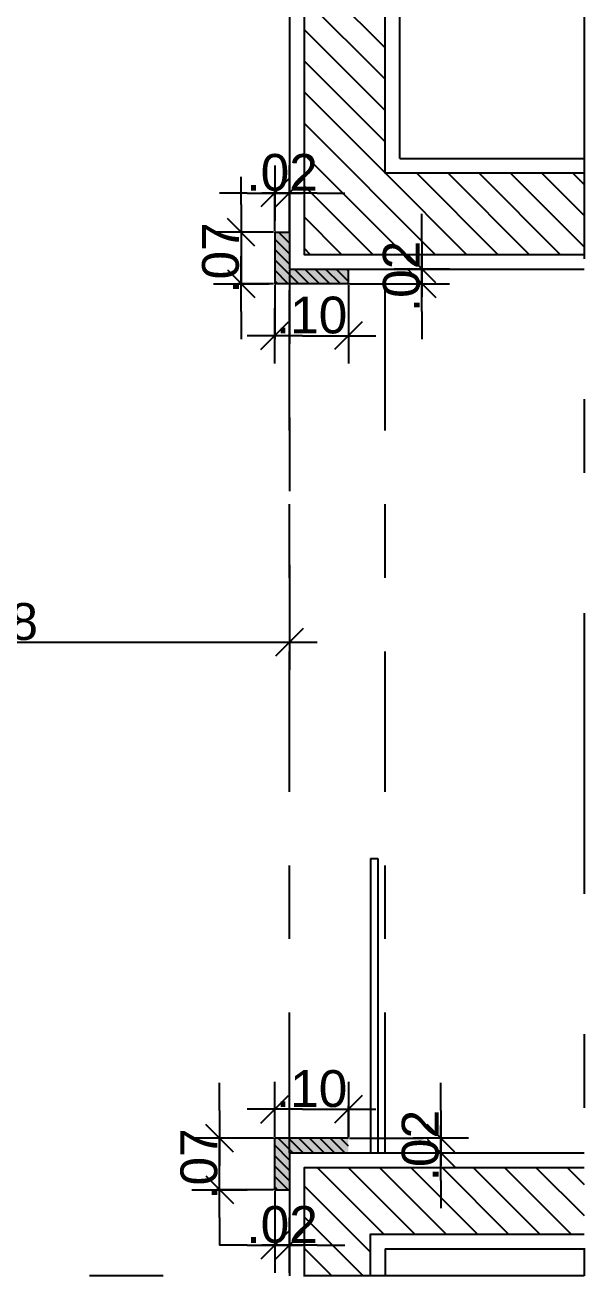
# Model space of a CAD drawing. Header units: millimetres. Extents: x 1999 to 2304, y 1614 to 1800.
# Drawn here: x 2277.866 to 2278.626, y 1631.416 to 1633.114 of the extents above; entities that cross this region are included whole.
import ezdxf

# ---------------------------------------------------------------- set-up
doc = ezdxf.new("R2010")
doc.units = ezdxf.units.MM
doc.header["$LTSCALE"] = 0.03
doc.header["$PDMODE"] = 34
doc.linetypes.add('DASHDOT', pattern=[25.4, 12.7, -6.35, 0, -6.35])
doc.linetypes.add('HIDDEN', pattern=[9.525, 6.35, -3.175])
for name, color, linetype in [('BANCADAS', 5, 'Continuous'), ('COTA Especificações', 250, 'Continuous'), ('Esquadrias', 3, 'Continuous'), ('PL1', 1, 'Continuous'), ('Projeção', 250, 'HIDDEN')]:
    doc.layers.add(name, color=color, linetype=linetype)
doc.styles.get("Standard").update_dxf_attribs({"font": 'arial.ttf'})
doc.dimstyles.new('TICK01', dxfattribs={"dimscale": 0, "dimtxt": 2, "dimasz": 1.5, "dimexe": 0.18, "dimexo": 0.06, "dimgap": 0.09, "dimtad": 1, "dimzin": 4, "dimdsep": 46, "dimtxsty": 'Standard', "dimblk": 'TICK1', "dimcen": 0.09, "dimclrd": 256, "dimclre": 256, "dimclrt": 4, "dimaunit": 1, "dimadec": 0, "dimazin": 0, "dimtfac": 1, "dimtix": 1, "dimtmove": 2, "dimatfit": 3, "dimldrblk": 'TICK1', "dimfxl": 1, "dimtolj": 1, "dimtzin": 12, "dimarcsym": 0})
pattern_1 = [(315, (649.21617, 3670.915616), (0.02121320344, 0.02121320344), [])]
pattern_2 = [(315, (652.098956, 3671.215616), (0.00707106781, 0.00707106781), [])]

# ---------------------------------------------------------------- blocks, each defined once
blk = doc.blocks.new('TICK1')
for p, q in [((0, 1), (0, -1)), ((0.5, 0.5), (-0.5, -0.5)), ((-1, 0), (1, 0))]:
    blk.add_line(p, q)
blk = doc.blocks.new('*D651')
at = {"layer": 'COTA Especificações', "linetype": 'HIDDEN', "lineweight": -2, "ltscale": 0.1, "transparency": 16777216}
for p, q in [((2278.2056, 1631.531), (2278.2056, 1631.4528)), ((2278.2256, 1631.531), (2278.2256, 1631.4528))]:
    blk.add_line(p, q, dxfattribs=at)
at = {"layer": 'COTA Especificações', "lineweight": -2, "ltscale": 0.1, "transparency": 16777216}
for p, q in [((2278.1681, 1631.4573), (2278.1306, 1631.4573)), ((2278.2256, 1631.4573), (2278.2056, 1631.4573)), ((2278.2631, 1631.4573), (2278.3006, 1631.4573))]:
    blk.add_line(p, q, dxfattribs=at)
at = {"layer": 'DEFPOINTS', "color": 0, "ltscale": 0.1, "transparency": 16777216}
for p in [(2278.2056, 1631.5325), (2278.2256, 1631.5325), (2278.2056, 1631.4573)]:
    blk.add_point(p, dxfattribs=at)
at = {"layer": 'COTA Especificações', "lineweight": -2, "ltscale": 0.1, "transparency": 16777216, "xscale": 0.03749999999999998, "yscale": 0.03749999999999998, "zscale": 0.03749999999999998}
blk.add_blockref('TICK1', (2278.2056, 1631.4573), dxfattribs=at)
at = {"layer": 'COTA Especificações', "lineweight": -2, "ltscale": 0.1, "transparency": 16777216, "xscale": 0.03749999999999998, "yscale": 0.03749999999999998, "zscale": 0.03749999999999998, "rotation": 180}
blk.add_blockref('TICK1', (2278.2256, 1631.4573), dxfattribs=at)
at = {"layer": 'COTA Especificações', "color": 4, "ltscale": 0.1, "transparency": 16777216, "insert": (2278.2156, 1631.4851), "char_height": 0.05, "attachment_point": 5}
blk.add_mtext('\\A1;.02', dxfattribs=at)
blk = doc.blocks.new('*D652')
at = {"layer": 'COTA Especificações', "lineweight": -2, "ltscale": 0.1, "transparency": 16777216}
for p, q in [((2278.1307, 1631.64), (2278.1307, 1631.6775)), ((2278.1307, 1631.5325), (2278.1307, 1631.6025)), ((2278.1307, 1631.495), (2278.1307, 1631.4575))]:
    blk.add_line(p, q, dxfattribs=at)
at = {"layer": 'COTA Especificações', "linetype": 'HIDDEN', "lineweight": -2, "ltscale": 0.1, "transparency": 16777216}
for p, q in [((2278.2041, 1631.6025), (2278.1262, 1631.6025)), ((2278.2041, 1631.5325), (2278.1262, 1631.5325))]:
    blk.add_line(p, q, dxfattribs=at)
at = {"layer": 'DEFPOINTS', "color": 0, "ltscale": 0.1, "transparency": 16777216}
for p in [(2278.1307, 1631.6025), (2278.2056, 1631.6025), (2278.2056, 1631.5325)]:
    blk.add_point(p, dxfattribs=at)
at = {"layer": 'COTA Especificações', "lineweight": -2, "ltscale": 0.1, "transparency": 16777216, "xscale": 0.03749999999999998, "yscale": 0.03749999999999998, "zscale": 0.03749999999999998}
for p, rotation in [((2278.1307, 1631.6025), 270), ((2278.1307, 1631.5325), 90)]:
    blk.add_blockref('TICK1', p, dxfattribs=dict(at, rotation=rotation))
at = {"layer": 'COTA Especificações', "color": 4, "ltscale": 0.1, "transparency": 16777216, "insert": (2278.1029, 1631.5675), "char_height": 0.05, "attachment_point": 5, "rotation": 90}
blk.add_mtext('\\A1;.07', dxfattribs=at)
blk = doc.blocks.new('*D653')
at = {"layer": 'COTA Especificações', "linetype": 'HIDDEN', "lineweight": -2, "ltscale": 0.1, "transparency": 16777216}
for p, q in [((2278.2056, 1631.604), (2278.2056, 1631.6463)), ((2278.3056, 1631.604), (2278.3056, 1631.6463))]:
    blk.add_line(p, q, dxfattribs=at)
at = {"layer": 'COTA Especificações', "lineweight": -2, "ltscale": 0.1, "transparency": 16777216}
blk.add_line((2278.2431, 1631.6418), (2278.2681, 1631.6418), dxfattribs=at)
at = {"layer": 'DEFPOINTS', "color": 0, "ltscale": 0.1, "transparency": 16777216}
for p in [(2278.3056, 1631.6418), (2278.2056, 1631.6025), (2278.3056, 1631.6025)]:
    blk.add_point(p, dxfattribs=at)
at = {"layer": 'COTA Especificações', "lineweight": -2, "ltscale": 0.1, "transparency": 16777216, "xscale": 0.03749999999999998, "yscale": 0.03749999999999998, "zscale": 0.03749999999999998, "rotation": 180}
blk.add_blockref('TICK1', (2278.2056, 1631.6418), dxfattribs=at)
at = {"layer": 'COTA Especificações', "lineweight": -2, "ltscale": 0.1, "transparency": 16777216, "xscale": 0.03749999999999998, "yscale": 0.03749999999999998, "zscale": 0.03749999999999998}
blk.add_blockref('TICK1', (2278.3056, 1631.6418), dxfattribs=at)
at = {"layer": 'COTA Especificações', "color": 4, "ltscale": 0.1, "transparency": 16777216, "insert": (2278.2556, 1631.6696), "char_height": 0.05, "attachment_point": 5}
blk.add_mtext('\\A1;.10', dxfattribs=at)
blk = doc.blocks.new('*D654')
at = {"layer": 'COTA Especificações', "lineweight": -2, "ltscale": 0.1, "transparency": 16777216}
for p, q in [((2278.4312, 1631.64), (2278.4312, 1631.6775)), ((2278.4312, 1631.6025), (2278.4312, 1631.5825)), ((2278.4312, 1631.545), (2278.4312, 1631.5075))]:
    blk.add_line(p, q, dxfattribs=at)
at = {"layer": 'COTA Especificações', "linetype": 'HIDDEN', "lineweight": -2, "ltscale": 0.1, "transparency": 16777216}
for p, q in [((2278.3071, 1631.6025), (2278.4357, 1631.6025)), ((2278.3071, 1631.5825), (2278.4357, 1631.5825))]:
    blk.add_line(p, q, dxfattribs=at)
at = {"layer": 'DEFPOINTS', "color": 0, "ltscale": 0.1, "transparency": 16777216}
for p in [(2278.3056, 1631.6025), (2278.3056, 1631.5825), (2278.4312, 1631.5825)]:
    blk.add_point(p, dxfattribs=at)
at = {"layer": 'COTA Especificações', "lineweight": -2, "ltscale": 0.1, "transparency": 16777216, "xscale": 0.03749999999999998, "yscale": 0.03749999999999998, "zscale": 0.03749999999999998}
for p, rotation in [((2278.4312, 1631.6025), 270), ((2278.4312, 1631.5825), 90)]:
    blk.add_blockref('TICK1', p, dxfattribs=dict(at, rotation=rotation))
at = {"layer": 'COTA Especificações', "color": 4, "ltscale": 0.1, "transparency": 16777216, "insert": (2278.4034, 1631.5925), "char_height": 0.05, "attachment_point": 5, "rotation": 90}
blk.add_mtext('\\A1;.02', dxfattribs=at)
blk = doc.blocks.new('*D655')
at = {"layer": 'COTA Especificações', "lineweight": -2, "ltscale": 0.1, "transparency": 16777216}
for p, q in [((2278.1681, 1632.8856), (2278.1306, 1632.8856)), ((2278.2256, 1632.8856), (2278.2056, 1632.8856)), ((2278.2631, 1632.8856), (2278.3006, 1632.8856))]:
    blk.add_line(p, q, dxfattribs=at)
at = {"layer": 'COTA Especificações', "linetype": 'HIDDEN', "lineweight": -2, "ltscale": 0.1, "transparency": 16777216}
for p, q in [((2278.2056, 1632.834), (2278.2056, 1632.8901)), ((2278.2256, 1632.834), (2278.2256, 1632.8901))]:
    blk.add_line(p, q, dxfattribs=at)
at = {"layer": 'DEFPOINTS', "color": 0, "ltscale": 0.1, "transparency": 16777216}
for p in [(2278.2056, 1632.8856), (2278.2056, 1632.8325), (2278.2256, 1632.8325)]:
    blk.add_point(p, dxfattribs=at)
at = {"layer": 'COTA Especificações', "lineweight": -2, "ltscale": 0.1, "transparency": 16777216, "xscale": 0.03749999999999998, "yscale": 0.03749999999999998, "zscale": 0.03749999999999998}
blk.add_blockref('TICK1', (2278.2056, 1632.8856), dxfattribs=at)
at = {"layer": 'COTA Especificações', "lineweight": -2, "ltscale": 0.1, "transparency": 16777216, "xscale": 0.03749999999999998, "yscale": 0.03749999999999998, "zscale": 0.03749999999999998, "rotation": 180}
blk.add_blockref('TICK1', (2278.2256, 1632.8856), dxfattribs=at)
at = {"layer": 'COTA Especificações', "color": 4, "ltscale": 0.1, "transparency": 16777216, "insert": (2278.2156, 1632.9134), "char_height": 0.05, "attachment_point": 5}
blk.add_mtext('\\A1;.02', dxfattribs=at)
blk = doc.blocks.new('*D656')
at = {"layer": 'COTA Especificações', "lineweight": -2, "ltscale": 0.1, "transparency": 16777216}
for p, q in [((2278.16, 1632.87), (2278.16, 1632.9075)), ((2278.16, 1632.8325), (2278.16, 1632.7625)), ((2278.16, 1632.725), (2278.16, 1632.6875))]:
    blk.add_line(p, q, dxfattribs=at)
at = {"layer": 'COTA Especificações', "linetype": 'HIDDEN', "lineweight": -2, "ltscale": 0.1, "transparency": 16777216}
for p, q in [((2278.2041, 1632.8325), (2278.1555, 1632.8325)), ((2278.2041, 1632.7625), (2278.1555, 1632.7625))]:
    blk.add_line(p, q, dxfattribs=at)
at = {"layer": 'DEFPOINTS', "color": 0, "ltscale": 0.1, "transparency": 16777216}
for p in [(2278.2056, 1632.8325), (2278.16, 1632.7625), (2278.2056, 1632.7625)]:
    blk.add_point(p, dxfattribs=at)
at = {"layer": 'COTA Especificações', "lineweight": -2, "ltscale": 0.1, "transparency": 16777216, "xscale": 0.03749999999999998, "yscale": 0.03749999999999998, "zscale": 0.03749999999999998}
for p, rotation in [((2278.16, 1632.8325), 270), ((2278.16, 1632.7625), 90)]:
    blk.add_blockref('TICK1', p, dxfattribs=dict(at, rotation=rotation))
at = {"layer": 'COTA Especificações', "color": 4, "ltscale": 0.1, "transparency": 16777216, "insert": (2278.1322, 1632.7975), "char_height": 0.05, "attachment_point": 5, "rotation": 90}
blk.add_mtext('\\A1;.07', dxfattribs=at)
blk = doc.blocks.new('*D657')
at = {"layer": 'COTA Especificações', "linetype": 'HIDDEN', "lineweight": -2, "ltscale": 0.1, "transparency": 16777216}
for p, q in [((2278.2056, 1632.761), (2278.2056, 1632.6875)), ((2278.3056, 1632.761), (2278.3056, 1632.6875))]:
    blk.add_line(p, q, dxfattribs=at)
at = {"layer": 'COTA Especificações', "lineweight": -2, "ltscale": 0.1, "transparency": 16777216}
blk.add_line((2278.2431, 1632.692), (2278.2681, 1632.692), dxfattribs=at)
at = {"layer": 'DEFPOINTS', "color": 0, "ltscale": 0.1, "transparency": 16777216}
for p in [(2278.2056, 1632.7625), (2278.3056, 1632.7625), (2278.3056, 1632.692)]:
    blk.add_point(p, dxfattribs=at)
at = {"layer": 'COTA Especificações', "lineweight": -2, "ltscale": 0.1, "transparency": 16777216, "xscale": 0.03749999999999998, "yscale": 0.03749999999999998, "zscale": 0.03749999999999998, "rotation": 180}
blk.add_blockref('TICK1', (2278.2056, 1632.692), dxfattribs=at)
at = {"layer": 'COTA Especificações', "lineweight": -2, "ltscale": 0.1, "transparency": 16777216, "xscale": 0.03749999999999998, "yscale": 0.03749999999999998, "zscale": 0.03749999999999998}
blk.add_blockref('TICK1', (2278.3056, 1632.692), dxfattribs=at)
at = {"layer": 'COTA Especificações', "color": 4, "ltscale": 0.1, "transparency": 16777216, "insert": (2278.2556, 1632.7198), "char_height": 0.05, "attachment_point": 5}
blk.add_mtext('\\A1;.10', dxfattribs=at)
blk = doc.blocks.new('*D658')
at = {"layer": 'COTA Especificações', "lineweight": -2, "ltscale": 0.1, "transparency": 16777216}
for p, q in [((2278.4055, 1632.82), (2278.4055, 1632.8575)), ((2278.4055, 1632.7625), (2278.4055, 1632.7825)), ((2278.4055, 1632.725), (2278.4055, 1632.6875))]:
    blk.add_line(p, q, dxfattribs=at)
at = {"layer": 'COTA Especificações', "linetype": 'HIDDEN', "lineweight": -2, "ltscale": 0.1, "transparency": 16777216}
for p, q in [((2278.3071, 1632.7825), (2278.41, 1632.7825)), ((2278.3071, 1632.7625), (2278.41, 1632.7625))]:
    blk.add_line(p, q, dxfattribs=at)
at = {"layer": 'DEFPOINTS', "color": 0, "ltscale": 0.1, "transparency": 16777216}
for p in [(2278.3056, 1632.7825), (2278.4055, 1632.7825), (2278.3056, 1632.7625)]:
    blk.add_point(p, dxfattribs=at)
at = {"layer": 'COTA Especificações', "lineweight": -2, "ltscale": 0.1, "transparency": 16777216, "xscale": 0.03749999999999998, "yscale": 0.03749999999999998, "zscale": 0.03749999999999998}
for p, rotation in [((2278.4055, 1632.7825), 270), ((2278.4055, 1632.7625), 90)]:
    blk.add_blockref('TICK1', p, dxfattribs=dict(at, rotation=rotation))
at = {"layer": 'COTA Especificações', "color": 4, "ltscale": 0.1, "transparency": 16777216, "insert": (2278.3777, 1632.7725), "char_height": 0.05, "attachment_point": 5, "rotation": 90}
blk.add_mtext('\\A1;.02', dxfattribs=at)
blk = doc.blocks.new('*D686')
at = {"layer": 'COTA Especificações', "linetype": 'HIDDEN', "lineweight": -2, "ltscale": 0.1, "transparency": 16777216}
for p, q in [((2278.2256, 1632.781), (2278.2256, 1632.2714)), ((2277.4456, 1632.388), (2277.4456, 1632.2714))]:
    blk.add_line(p, q, dxfattribs=at)
at = {"layer": 'COTA Especificações', "lineweight": -2, "ltscale": 0.1, "transparency": 16777216}
blk.add_line((2277.4831, 1632.2759), (2278.1881, 1632.2759), dxfattribs=at)
at = {"layer": 'DEFPOINTS', "color": 0, "ltscale": 0.1, "transparency": 16777216}
for p in [(2278.2256, 1632.7825), (2277.4456, 1632.3895), (2278.2256, 1632.2759)]:
    blk.add_point(p, dxfattribs=at)
at = {"layer": 'COTA Especificações', "lineweight": -2, "ltscale": 0.1, "transparency": 16777216, "xscale": 0.03749999999999998, "yscale": 0.03749999999999998, "zscale": 0.03749999999999998, "rotation": 180}
blk.add_blockref('TICK1', (2277.4456, 1632.2759), dxfattribs=at)
at = {"layer": 'COTA Especificações', "lineweight": -2, "ltscale": 0.1, "transparency": 16777216, "xscale": 0.03749999999999998, "yscale": 0.03749999999999998, "zscale": 0.03749999999999998}
blk.add_blockref('TICK1', (2278.2256, 1632.2759), dxfattribs=at)
at = {"layer": 'COTA Especificações', "color": 4, "ltscale": 0.1, "transparency": 16777216, "insert": (2277.8356, 1632.3037), "char_height": 0.05, "attachment_point": 5}
blk.add_mtext('\\A1;.78', dxfattribs=at)

msp = doc.modelspace()

# ---------------------------------------------------------------- hatches: boundary and pattern name
at = {"layer": 'BANCADAS'}
h = msp.add_hatch(color=9, dxfattribs=at)
h.dxf.hatch_style = 1
h.paths.add_polyline_path([(2278.2058, 1632.7625), (2278.2256, 1632.7825), (2278.3056, 1632.7825), (2278.3056, 1632.7625)])
h.paths.add_polyline_path([(2278.2056, 1632.7625), (2278.2056, 1632.8325), (2278.2256, 1632.8325), (2278.2256, 1632.7825)])
h = msp.add_hatch(dxfattribs=at)
h.set_pattern_fill('_USER', color=6, scale=0.01, angle=-45, pattern_type=0)
h.set_pattern_definition(pattern_2)
h.paths.add_polyline_path([(2278.2256, 1632.8325), (2278.2056, 1632.8325), (2278.2056, 1632.7625), (2278.3056, 1632.7625), (2278.3056, 1632.7825), (2278.2256, 1632.7825)])
h = msp.add_hatch(color=9, dxfattribs=at)
h.dxf.hatch_style = 1
h.paths.add_polyline_path([(2278.2058, 1631.6025), (2278.2256, 1631.5825), (2278.3056, 1631.5825), (2278.3056, 1631.6025)])
h.paths.add_polyline_path([(2278.2056, 1631.6025), (2278.2056, 1631.5325), (2278.2256, 1631.5325), (2278.2256, 1631.5825)])
h = msp.add_hatch(dxfattribs=at)
h.set_pattern_fill('_USER', color=6, scale=0.01, angle=-45, pattern_type=0)
h.set_pattern_definition(pattern_2)
h.paths.add_polyline_path([(2278.2256, 1631.5325), (2278.2056, 1631.5325), (2278.2056, 1631.6025), (2278.3056, 1631.6025), (2278.3056, 1631.5825), (2278.2256, 1631.5825)])
at = {"layer": 'PL1'}
h = msp.add_hatch(dxfattribs=at)
h.set_pattern_fill('_USER', color=251, scale=0.03, angle=-45, pattern_type=0)
h.set_pattern_definition(pattern_1)
h.paths.add_polyline_path([(2278.6256, 1632.8025), (2278.6256, 1632.9125), (2278.3556, 1632.9125), (2278.3556, 1634.4525), (2278.6056, 1634.4525), (2278.6056, 1634.5895), (2278.1456, 1634.5895), (2278.1456, 1634.4525), (2278.2456, 1634.4525), (2278.2456, 1632.8025)])
h = msp.add_hatch(dxfattribs=at)
h.set_pattern_fill('_USER', color=251, scale=0.03, angle=-45, pattern_type=0)
h.set_pattern_definition(pattern_1)
h.paths.add_polyline_path([(2278.2456, 1631.4155), (2278.3356, 1631.4155), (2278.3356, 1631.4725), (2278.6256, 1631.4725), (2278.6256, 1631.5625), (2278.2456, 1631.5625)])

# ---------------------------------------------------------------- linework, layer by layer
at = {"color": 5, "linetype": 'DASHDOT'}
msp.add_lwpolyline([(2278.6256, 1634.9012), (2278.6256, 1631.4155), (2274.6015, 1631.4155), (2274.6015, 1634.9012)], close=True, dxfattribs=at)
at = {"layer": 'BANCADAS', "color": 3}
for p, q in [((2278.2056, 1632.8325), (2278.2056, 1632.7625)), ((2278.2056, 1632.8325), (2278.2256, 1632.8325)), ((2278.3056, 1632.7625), (2278.3056, 1632.7825)), ((2278.3056, 1632.7625), (2278.2056, 1632.7625)), ((2278.3056, 1631.6025), (2278.2056, 1631.6025)), ((2278.2056, 1631.5325), (2278.2056, 1631.6025)), ((2278.2056, 1631.5325), (2278.2256, 1631.5325))]:
    msp.add_line(p, q, dxfattribs=at)
at = {"layer": 'Esquadrias'}
for p, q in [((2278.3356, 1631.9825), (2278.3456, 1631.9825)), ((2278.3356, 1631.9825), (2278.3356, 1631.5825)), ((2278.3456, 1631.9825), (2278.3456, 1631.5825))]:
    msp.add_line(p, q, dxfattribs=at)
at = {"layer": 'PL1'}
for p, q in [((2278.2256, 1634.4325), (2278.2256, 1632.7825)), ((2278.3756, 1632.9325), (2278.3756, 1634.4325)), ((2278.3756, 1632.9325), (2278.6256, 1632.9325)), ((2278.2256, 1632.7825), (2278.6256, 1632.7825)), ((2278.2256, 1631.5825), (2278.6256, 1631.5825)), ((2278.2256, 1631.5825), (2278.2256, 1631.4155)), ((2278.3556, 1631.4525), (2278.6256, 1631.4525)), ((2278.3556, 1631.4525), (2278.3556, 1631.4155))]:
    msp.add_line(p, q, dxfattribs=at)
at = {"layer": 'PL1', "color": 6}
for points in [[(2278.6256, 1632.9125), (2278.3556, 1632.9125), (2278.3556, 1634.4525), (2278.6056, 1634.4525), (2278.6056, 1634.5895), (2278.1456, 1634.5895), (2278.1456, 1634.4525), (2278.2456, 1634.4525), (2278.2456, 1632.8025), (2278.6256, 1632.8025)], [(2278.6256, 1631.5625), (2278.2456, 1631.5625), (2278.2456, 1631.4155)], [(2278.3356, 1631.4155), (2278.3356, 1631.4725), (2278.6256, 1631.4725)]]:
    msp.add_lwpolyline(points, dxfattribs=at)
at = {"layer": 'Projeção', "linetype": 'DASHDOT', "ltscale": 0.5}
for p, q in [((2278.2256, 1631.5825), (2278.2256, 1632.7825)), ((2278.3556, 1631.5825), (2278.3556, 1632.7825))]:
    msp.add_line(p, q, dxfattribs=at)

# ---------------------------------------------------------------- dimensions: what is measured, and where the dimension line sits
at = {"layer": 'COTA Especificações', "ltscale": 0.1}
for base, p1, p2, picture, middle in [((2278.2056, 1632.8856), (2278.2256, 1632.8325), (2278.2056, 1632.8325), '*D655', (2278.2156, 1632.9134)), ((2278.2256, 1632.2759), (2277.4456, 1632.3895), (2278.2256, 1632.7825), '*D686', (2277.8356, 1632.3037)), ((2278.3056, 1632.692), (2278.2056, 1632.7625), (2278.3056, 1632.7625), '*D657', (2278.2556, 1632.7198)), ((2278.3056, 1631.6418), (2278.2056, 1631.6025), (2278.3056, 1631.6025), '*D653', (2278.2556, 1631.6696)), ((2278.2056, 1631.4573), (2278.2256, 1631.5325), (2278.2056, 1631.5325), '*D651', (2278.2156, 1631.4851))]:
    dim = msp.add_linear_dim(base=base, p1=p1, p2=p2, dimstyle='TICK01', override={"dimscale": 0.025}, dxfattribs=at)
    dim.commit()
    dim.dimension.update_dxf_attribs({"geometry": picture, "text_midpoint": middle})
for base, p1, p2, picture, middle in [((2278.16, 1632.7625), (2278.2056, 1632.8325), (2278.2056, 1632.7625), '*D656', (2278.1322, 1632.7975)), ((2278.4055, 1632.7825), (2278.3056, 1632.7625), (2278.3056, 1632.7825), '*D658', (2278.3777, 1632.7725)), ((2278.1307, 1631.6025), (2278.2056, 1631.5325), (2278.2056, 1631.6025), '*D652', (2278.1029, 1631.5675)), ((2278.4312, 1631.5825), (2278.3056, 1631.6025), (2278.3056, 1631.5825), '*D654', (2278.4034, 1631.5925))]:
    dim = msp.add_linear_dim(base=base, p1=p1, p2=p2, angle=90, dimstyle='TICK01', override={"dimscale": 0.025}, dxfattribs=at)
    dim.commit()
    dim.dimension.update_dxf_attribs({"geometry": picture, "text_midpoint": middle})

doc.saveas('drawing.dxf')
